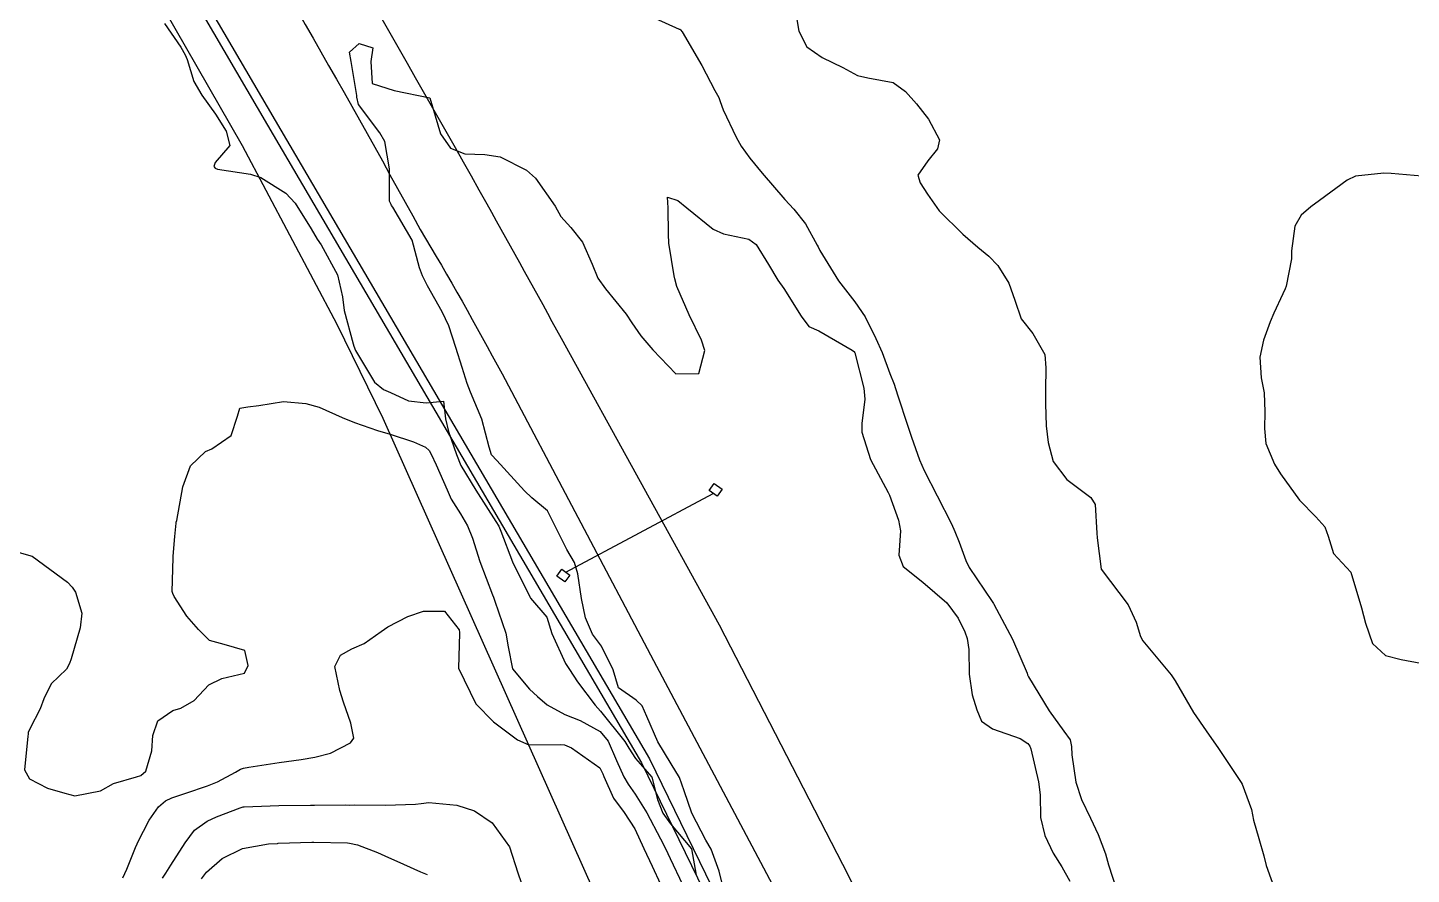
# Model space of a CAD drawing. Header units: metres. Extents: x 307586 to 320046, y 7427249 to 7434250.
# Drawn here: x 318099 to 318176.6, y 7430719.1 to 7430766.6 of the extents above; entities that cross this region are included whole.
import ezdxf

# ---------------------------------------------------------------- set-up
doc = ezdxf.new("R2010")
doc.units = ezdxf.units.M
doc.header["$MEASUREMENT"] = 0
for name, color, linetype in [('Canaleta de Drenagem', 151, 'Continuous'), ('Curvas de Nivel 1m', 11, 'Continuous'), ('Curvas de Nivel 5m', 15, 'Continuous'), ('Divisa', 42, 'FENCELINE2'), ('Linha Férrea', 20, 'Continuous'), ('Portico', 45, 'Continuous')]:
    doc.layers.add(name, color=color, linetype=linetype)
doc.linetypes.add('FENCELINE2', pattern='A,0.25,-0.1,[132,ltypeshp.shx,S=0.1,R=0,X=-0.1,Y=0],-0.1,1', length=1.45)

msp = doc.modelspace()

# ---------------------------------------------------------------- linework, layer by layer
at = {"layer": 'Canaleta de Drenagem'}
for points in [[(318103.919, 7430776.753), (318112.875, 7430761.406), (318133.88, 7430725.563), (318152.429, 7430687.45), (318167.76, 7430657.957), (318181.237, 7430627.962), (318195.388, 7430599.959), (318213.185, 7430560.642), (318225.945, 7430535.016), (318233.819, 7430518.506), (318248.744, 7430488.297), (318249.609, 7430486.333), (318257.391, 7430469.78), (318263.508, 7430456.81), (318268.603, 7430444.698), (318272.321, 7430437.218), (318277.497, 7430427.774)], [(318103.489, 7430776.498), (318112.444, 7430761.153), (318133.439, 7430725.327), (318151.983, 7430687.226), (318167.31, 7430657.739), (318180.786, 7430627.747)]]:
    msp.add_lwpolyline(points, dxfattribs=at)
at = {"layer": 'Curvas de Nivel 1m', "flags": 128}
for points, elevation in [([(318133.606, 7430767.415), (318135.554, 7430766.55), (318135.593, 7430766.535), (318135.63, 7430766.51), (318135.714, 7430766.387), (318136.818, 7430764.498), (318137.559, 7430763.097), (318137.777, 7430762.708), (318137.854, 7430762.485), (318138.015, 7430762.014), (318138.755, 7430760.472), (318139.026, 7430759.975), (318139.511, 7430759.29), (318140.208, 7430758.453), (318141.481, 7430756.984), (318141.982, 7430756.432), (318142.641, 7430755.599), (318143.297, 7430754.412), (318143.35, 7430754.31), (318143.45, 7430754.107), (318144.497, 7430752.399), (318145.415, 7430751.225), (318145.993, 7430750.384), (318146.594, 7430749.175), (318146.937, 7430748.374), (318147.371, 7430747.204), (318147.609, 7430746.61), (318147.693, 7430746.365), (318147.837, 7430745.882), (318148.345, 7430744.355), (318148.597, 7430743.622), (318149.046, 7430742.344), (318149.304, 7430741.757), (318150.039, 7430740.332), (318150.839, 7430738.752), (318151.029, 7430738.322), (318151.257, 7430737.731), (318151.639, 7430736.706), (318151.831, 7430736.311), (318153.114, 7430734.392), (318153.185, 7430734.29), (318153.198, 7430734.275), (318153.212, 7430734.246), (318154.26, 7430732.279), (318155.073, 7430730.362), (318155.106, 7430730.271), (318155.162, 7430730.164), (318156.313, 7430728.258), (318157.132, 7430727.117), (318157.497, 7430726.615), (318157.568, 7430726.243), (318157.583, 7430725.776), (318157.806, 7430724.239), (318158.128, 7430723.279), (318158.637, 7430722.227), (318159.059, 7430721.305), (318159.474, 7430720.216), (318159.652, 7430719.599), (318160.087, 7430718.209)], 752), ([(318141.982, 7430768.07), (318142.261, 7430766.43), (318142.706, 7430765.545), (318143.578, 7430764.943), (318144.727, 7430764.398), (318145.568, 7430763.931), (318146.139, 7430763.812), (318147.565, 7430763.538), (318148.245, 7430763.045), (318148.874, 7430762.35), (318149.54, 7430761.496), (318150.16, 7430760.334), (318150.04, 7430759.812), (318149.511, 7430759.148), (318148.95, 7430758.348), (318149.067, 7430757.915), (318149.492, 7430757.273), (318150.141, 7430756.333), (318151.463, 7430755.025), (318152.308, 7430754.307), (318152.935, 7430753.785), (318153.443, 7430753.27), (318154.054, 7430752.284), (318154.381, 7430751.318), (318154.741, 7430750.277), (318155.395, 7430749.447), (318156.078, 7430748.263), (318156.126, 7430747.512), (318156.107, 7430746.263), (318156.108, 7430745.506), (318156.141, 7430744.262), (318156.266, 7430743.318), (318156.538, 7430742.258), (318157.298, 7430741.25), (318158.65, 7430740.229), (318158.893, 7430739.84), (318158.994, 7430738.224), (318159.009, 7430737.972), (318159.243, 7430736.22), (318160.746, 7430734.205), (318161.203, 7430733.226), (318161.436, 7430732.437), (318161.566, 7430732.194), (318163.164, 7430730.273), (318163.245, 7430730.169), (318163.388, 7430729.94), (318164.415, 7430728.157), (318165.133, 7430727.123), (318165.813, 7430726.143), (318167.094, 7430724.233), (318167.155, 7430724.129), (318167.664, 7430722.707), (318167.79, 7430722.119), (318168.086, 7430721.087), (318168.37, 7430720.11), (318168.492, 7430719.562), (318169.023, 7430718.1)], 751), ([(318106.669, 7430766.859), (318107.58, 7430765.529), (318107.828, 7430765.099), (318107.931, 7430764.845), (318108.32, 7430763.598), (318108.757, 7430762.832), (318109.537, 7430761.759), (318110.126, 7430760.814), (318110.327, 7430759.999), (318109.505, 7430759.046), (318109.438, 7430758.821), (318109.502, 7430758.727), (318109.648, 7430758.672), (318111.497, 7430758.404), (318112.068, 7430758.217), (318113.481, 7430757.329), (318113.994, 7430756.765), (318114.894, 7430755.32), (318115.239, 7430754.752), (318115.45, 7430754.431), (318116.368, 7430752.741), (318116.651, 7430751.501), (318116.747, 7430750.737), (318117.256, 7430748.86), (318117.296, 7430748.731), (318117.379, 7430748.491), (318118.444, 7430746.714), (318118.953, 7430746.31), (318119.347, 7430746.126), (318120.361, 7430745.671), (318121.342, 7430745.563), (318122.32, 7430745.643), (318122.433, 7430744.663), (318122.611, 7430743.946), (318123.051, 7430742.654), (318123.304, 7430742.037), (318124.134, 7430740.641), (318125.266, 7430738.894), (318125.438, 7430738.628), (318125.535, 7430738.351), (318126.195, 7430736.62), (318127.173, 7430734.65), (318127.191, 7430734.61), (318127.213, 7430734.579), (318128.114, 7430733.508), (318128.402, 7430732.592), (318129.168, 7430730.91), (318129.387, 7430730.578), (318129.847, 7430729.882), (318130.839, 7430728.563), (318131.138, 7430728.232), (318132.493, 7430726.539), (318132.723, 7430726.149), (318133.103, 7430725.585), (318134.009, 7430724.521), (318134.325, 7430723.273), (318134.633, 7430722.514), (318135.064, 7430721.915), (318136.235, 7430720.498), (318136.509, 7430719.014)], 753), ([(318137.975, 7430718.476), (318137.801, 7430719.249), (318137.353, 7430720.485), (318137.05, 7430720.989), (318136.259, 7430722.498), (318135.836, 7430723.752), (318135.572, 7430724.505), (318135.101, 7430725.274), (318134.349, 7430726.518), (318133.731, 7430727.927), (318133.482, 7430728.527), (318133.146, 7430728.85), (318132.151, 7430729.543), (318131.851, 7430730.55), (318131.183, 7430731.88), (318130.679, 7430732.565), (318130.297, 7430733.474), (318130.074, 7430734.571), (318129.854, 7430735.946), (318129.681, 7430736.576), (318129.244, 7430737.32), (318128.616, 7430738.59), (318128.167, 7430739.491), (318127.279, 7430740.212), (318126.863, 7430740.614), (318125.308, 7430742.311), (318125.019, 7430742.633), (318124.896, 7430743.055), (318124.469, 7430744.639), (318123.847, 7430746.146), (318123.652, 7430746.647), (318123.366, 7430747.537), (318123.017, 7430748.655), (318122.62, 7430749.887), (318122.248, 7430750.667), (318121.425, 7430752.122), (318121.144, 7430752.683), (318120.986, 7430753.136), (318120.557, 7430754.689), (318119.471, 7430756.537), (318119.414, 7430756.643), (318119.38, 7430756.701), (318119.291, 7430756.887), (318119.296, 7430758.703), (318119.035, 7430760.225), (318118.746, 7430760.712), (318117.547, 7430762.305), (318117.469, 7430762.731), (318117.459, 7430762.826), (318117.149, 7430764.734), (318117.056, 7430765.257), (318117.583, 7430765.73), (318118.358, 7430765.496), (318118.247, 7430764.72), (318118.325, 7430763.483), (318119.557, 7430763.095), (318121.553, 7430762.68), (318122.152, 7430760.671), (318122.715, 7430759.862), (318123.512, 7430759.534), (318124.642, 7430759.509), (318125.51, 7430759.365), (318126.985, 7430758.615), (318127.496, 7430758.172), (318128.595, 7430756.593), (318128.908, 7430756.029), (318129.461, 7430755.398), (318130.124, 7430754.573), (318130.659, 7430753.35), (318130.993, 7430752.564), (318131.424, 7430751.95), (318132.568, 7430750.543), (318132.899, 7430750.039), (318133.391, 7430749.321), (318134.064, 7430748.523), (318135.363, 7430747.177), (318136.652, 7430747.208), (318136.986, 7430748.494), (318136.807, 7430749.077), (318136.114, 7430750.503), (318135.427, 7430752.097), (318135.299, 7430752.511), (318135.266, 7430752.681), (318134.976, 7430754.515), (318134.95, 7430755.023), (318134.935, 7430756.515), (318134.891, 7430757.107), (318135.479, 7430756.928), (318135.975, 7430756.505), (318137.461, 7430755.303), (318138.03, 7430755.053), (318139.456, 7430754.74), (318139.865, 7430754.456), (318140.571, 7430753.319), (318141.079, 7430752.444), (318141.426, 7430751.971), (318142.402, 7430750.425), (318142.826, 7430749.847), (318143.395, 7430749.604), (318145.265, 7430748.51), (318145.383, 7430748.413), (318145.397, 7430748.39), (318145.408, 7430748.365), (318145.922, 7430746.384), (318145.974, 7430745.763), (318145.793, 7430744.385), (318145.807, 7430743.907), (318146.292, 7430742.38), (318147.285, 7430740.509), (318147.349, 7430740.369), (318147.862, 7430738.954), (318147.979, 7430738.359), (318147.882, 7430736.993), (318148.126, 7430736.357), (318149.23, 7430735.488), (318150.566, 7430734.326), (318151.204, 7430733.451), (318151.575, 7430732.693), (318151.717, 7430732.312), (318151.799, 7430731.696), (318151.818, 7430730.31), (318152.003, 7430729.159), (318152.254, 7430728.303), (318152.51, 7430727.673), (318153.133, 7430727.248), (318154.693, 7430726.708), (318155.124, 7430726.413), (318155.228, 7430726.269), (318155.278, 7430726.11), (318155.716, 7430724.264), (318155.808, 7430723.54), (318155.826, 7430722.262), (318156.073, 7430721.244), (318156.549, 7430720.255), (318157.035, 7430719.483), (318157.471, 7430718.687)], 753), ([(318097.241, 7430737.508), (318099.233, 7430736.94), (318101.219, 7430735.485), (318101.493, 7430735.193), (318101.664, 7430734.913), (318102.023, 7430733.735), (318101.926, 7430732.909), (318101.425, 7430731.175), (318101.343, 7430730.917), (318101.16, 7430730.603), (318100.307, 7430729.773), (318099.892, 7430728.933), (318099.695, 7430728.374), (318099.117, 7430727.238), (318099.019, 7430727.037), (318099.005, 7430726.942), (318098.992, 7430726.822), (318098.81, 7430724.944), (318099.085, 7430724.439), (318100.097, 7430723.911), (318101.074, 7430723.63), (318101.637, 7430723.478), (318103.082, 7430723.753), (318103.799, 7430724.17), (318105.09, 7430724.544), (318105.331, 7430724.627), (318105.611, 7430724.865), (318105.957, 7430726.009), (318106.018, 7430726.861), (318106.287, 7430727.697), (318107.134, 7430728.28), (318107.579, 7430728.401), (318108.323, 7430728.832), (318109.152, 7430729.709), (318109.892, 7430730.076), (318111.159, 7430730.367), (318111.352, 7430730.797), (318111.176, 7430731.641), (318110.014, 7430731.978), (318109.184, 7430732.203), (318108.568, 7430732.829), (318107.928, 7430733.567), (318107.211, 7430734.675), (318107.128, 7430734.851), (318107.102, 7430734.963), (318107.15, 7430736.851), (318107.152, 7430736.933), (318107.251, 7430738.05), (318107.312, 7430738.8), (318107.323, 7430738.849), (318107.353, 7430738.938), (318107.703, 7430740.844), (318108.124, 7430742.014), (318108.966, 7430742.825), (318109.314, 7430742.977), (318110.41, 7430743.721), (318110.769, 7430744.806), (318110.89, 7430745.252), (318111.338, 7430745.337), (318111.961, 7430745.413), (318113.341, 7430745.622), (318114.59, 7430745.508), (318115.338, 7430745.302), (318116.633, 7430744.737), (318117.33, 7430744.442), (318118.623, 7430744.007), (318119.324, 7430743.802), (318120.643, 7430743.364), (318121.317, 7430743.067), (318121.518, 7430742.88), (318121.623, 7430742.675), (318121.911, 7430742.063), (318122.533, 7430740.661), (318122.755, 7430740.135), (318123.27, 7430739.322), (318123.674, 7430738.646), (318123.952, 7430737.944), (318124.365, 7430736.639), (318125.071, 7430734.775), (318125.128, 7430734.631), (318125.211, 7430734.405), (318125.819, 7430732.624), (318125.949, 7430731.854), (318126.193, 7430730.62), (318127.152, 7430729.475), (318127.601, 7430729.057), (318128.141, 7430728.595), (318129.135, 7430728.05), (318129.987, 7430727.714), (318131.121, 7430727.092), (318131.557, 7430726.553), (318132.027, 7430725.471), (318132.439, 7430724.54), (318132.681, 7430724.129), (318133.083, 7430723.574), (318133.741, 7430722.523), (318134.503, 7430721.063), (318134.774, 7430720.513), (318135.037, 7430719.961), (318135.734, 7430718.503)], 754), ([(318106.552, 7430718.855), (318106.734, 7430719.144), (318107.03, 7430719.587), (318107.828, 7430720.838), (318108.341, 7430721.543), (318109.062, 7430722.06), (318109.586, 7430722.294), (318110.914, 7430722.802), (318111.031, 7430722.843), (318111.073, 7430722.857), (318111.143, 7430722.869), (318113.075, 7430722.937), (318114.866, 7430722.961), (318115.075, 7430722.961), (318116.841, 7430722.967), (318117.075, 7430722.963), (318117.313, 7430722.964), (318119.075, 7430722.958), (318120.753, 7430723.006), (318121.077, 7430723.046), (318121.498, 7430723.095), (318123.076, 7430722.954), (318124.07, 7430722.64), (318125.063, 7430721.967), (318126.024, 7430720.62), (318126.496, 7430719.148), (318126.686, 7430718.613)], 756), ([(318108.744, 7430718.824), (318109.027, 7430719.186), (318109.894, 7430719.952), (318111.04, 7430720.514), (318112.509, 7430720.778), (318113.005, 7430720.81), (318113.044, 7430720.812), (318114.926, 7430720.87), (318115.045, 7430720.871), (318116.937, 7430720.838), (318117.044, 7430720.829), (318117.506, 7430720.723), (318118.627, 7430720.294), (318119.037, 7430720.116), (318120.076, 7430719.646), (318121.028, 7430719.218), (318121.404, 7430719.052)], 757)]:
    msp.add_lwpolyline(points, dxfattribs=dict(at, elevation=elevation))
at = {"layer": 'Curvas de Nivel 5m', "flags": 128}
for points, elevation in [([(318177.223, 7430758.295), (318175.507, 7430758.436), (318175.09, 7430758.452), (318173.505, 7430758.28), (318173.041, 7430758.057), (318171.491, 7430756.926), (318171.001, 7430756.572), (318170.455, 7430756.09), (318170.099, 7430755.468), (318169.921, 7430754.095), (318169.91, 7430753.633), (318169.625, 7430752.098), (318169.565, 7430751.964), (318169.427, 7430751.679), (318168.933, 7430750.584), (318168.72, 7430750.11), (318168.346, 7430749.069), (318168.148, 7430748.119), (318168.205, 7430746.952), (318168.377, 7430746.115), (318168.416, 7430745.045), (318168.396, 7430744.114), (318168.482, 7430743.27), (318168.965, 7430742.105), (318169.305, 7430741.568), (318170.357, 7430740.089), (318171.274, 7430739.153), (318171.792, 7430738.596), (318171.969, 7430738.069), (318172.282, 7430737.094), (318173.243, 7430736.05), (318173.838, 7430734.044), (318174.071, 7430733.175), (318174.461, 7430732.037), (318175.183, 7430731.365), (318176.068, 7430731.132), (318177.177, 7430730.937)], 750), ([(318104.332, 7430718.877), (318104.551, 7430719.352), (318105.04, 7430720.569), (318105.133, 7430720.778), (318105.177, 7430720.869), (318105.814, 7430722.11), (318106.32, 7430722.858), (318106.729, 7430723.201), (318107.078, 7430723.366), (318107.869, 7430723.627), (318109.085, 7430724.035), (318109.645, 7430724.257), (318110.656, 7430724.804), (318110.925, 7430724.972), (318111.095, 7430725.032), (318111.392, 7430725.092), (318113.099, 7430725.36), (318114.34, 7430725.518), (318115.102, 7430725.642), (318115.977, 7430725.869), (318117.11, 7430726.457), (318117.296, 7430726.727), (318117.125, 7430727.556), (318116.719, 7430728.734), (318116.5, 7430729.386), (318116.22, 7430730.739), (318116.535, 7430731.374), (318117.178, 7430731.738), (318117.868, 7430732.034), (318118.825, 7430732.706), (318119.196, 7430732.977), (318120.331, 7430733.559), (318121.205, 7430733.85), (318122.387, 7430733.844), (318123.195, 7430732.812), (318123.216, 7430732.65), (318123.219, 7430732.623), (318123.163, 7430730.65), (318124.143, 7430728.64), (318125.128, 7430727.63), (318126.468, 7430726.616), (318127.11, 7430726.349), (318128.895, 7430726.367), (318129.111, 7430726.352), (318129.504, 7430726.181), (318131.098, 7430725.047), (318131.26, 7430724.723), (318131.314, 7430724.557), (318131.874, 7430723.341), (318132.461, 7430722.539), (318133.059, 7430721.616), (318133.565, 7430720.525), (318134.028, 7430719.525), (318134.511, 7430718.515)], 755)]:
    msp.add_lwpolyline(points, dxfattribs=dict(at, elevation=elevation))
at = {"layer": 'Divisa'}
msp.add_lwpolyline([(318255.524, 7430411.905), (318244.211, 7430436.057), (318231.801, 7430463.275), (318219.752, 7430493.293), (318216.88, 7430500.622), (318226.498, 7430505.375), (318220.056, 7430519.089), (318202.765, 7430556.68), (318183.259, 7430598.919), (318181.491, 7430602.188), (318180.313, 7430613.985), (318175.842, 7430626.954), (318158.867, 7430662.744), (318131.441, 7430716.623), (318118.937, 7430744.669), (318116.348, 7430749.95), (318111.046, 7430759.992), (318100.287, 7430778.765)], dxfattribs=at)
at = {"layer": 'Linha Férrea'}
for points in [[(318353.465, 7430297.948, -0.020499), (318332.533, 7430335.907, -0.003286), (318324.421, 7430352.428), (318316.158, 7430369.544), (318299.933, 7430402.505), (318284.441, 7430434.159), (318251.452, 7430501.478), (318233.533, 7430538.25), (318220.97, 7430564.196), (318208.091, 7430591.223), (318195.799, 7430615.988), (318181.459, 7430645.218), (318169.353, 7430670.156), (318160.249, 7430688.679), (318144.733, 7430719.614), (318137.809, 7430733.056), (318128.948, 7430749.164, 0.002035), (318124.775, 7430756.707, 0.008027), (318110.211, 7430781.821, 0.005774)], [(318106.965, 7430779.685, -0.011325), (318121.017, 7430755.284, -0.011766), (318125.617, 7430747.177), (318134.109, 7430731.086), (318141.426, 7430717.275), (318156.851, 7430686.453), (318165.545, 7430668.805), (318178.066, 7430643.11), (318192.368, 7430613.974), (318204.322, 7430589.389), (318217.192, 7430562.381), (318230.34, 7430535.891), (318248.238, 7430499.17), (318280.677, 7430432.315), (318296.171, 7430400.659), (318312.39, 7430367.707), (318320.647, 7430350.606, 0.003286), (318328.783, 7430334.035, 0.020499), (318349.881, 7430295.775, 0.017872)]]:
    msp.add_lwpolyline(points, format="xyb", dxfattribs=at)
at = {"layer": 'Portico'}
for points in [[(318137.68, 7430740.307), (318137.231, 7430740.634), (318137.516, 7430741.024), (318137.965, 7430740.697)], [(318129.136, 7430735.491), (318128.687, 7430735.819), (318128.971, 7430736.209), (318129.42, 7430735.881)]]:
    msp.add_lwpolyline(points, close=True, dxfattribs=at)
msp.add_lwpolyline([(318129.196, 7430736.045), (318137.456, 7430740.47)], dxfattribs=at)

doc.saveas('drawing.dxf')
